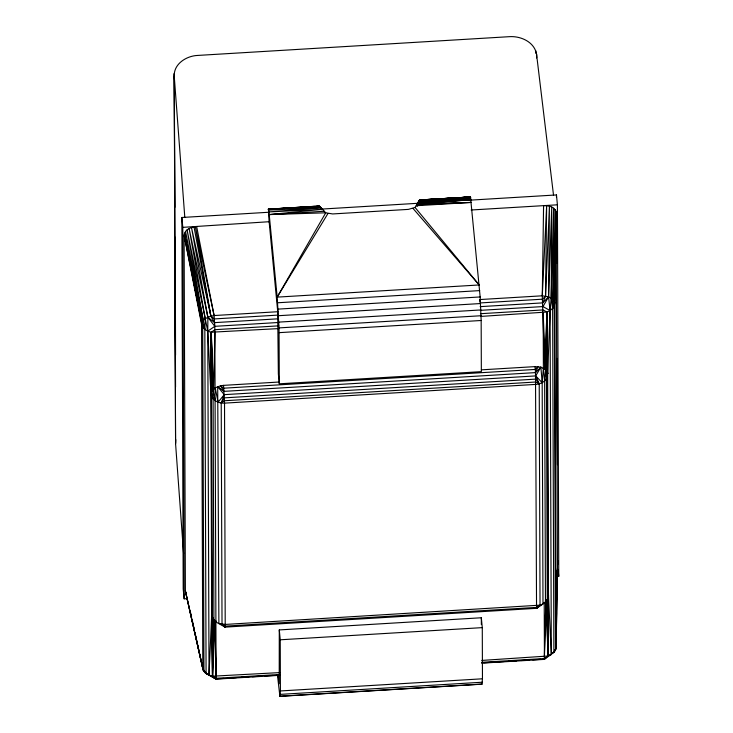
<?xml version="1.0" encoding="UTF-8"?>
<svg xmlns="http://www.w3.org/2000/svg" width="733" height="733" viewBox="0 0 733 733"><rect width="100%" height="100%" fill="white"/><g stroke="black" fill="none" stroke-linecap="round" stroke-linejoin="round"><path stroke-width="1.1" d="M480.454 313.706L543.126 309.94L546.827 312.02L548.476 595.059C549.219 602.618 540.56 603.882 536.693 608.317L225.068 627.127L216.116 622.079L213.917 620.155L211.745 615.326L211.269 332.223L214.952 329.685L278.76 325.846M280.024 674.452L216.217 678.291L212.515 676.202L212.588 617.782L211.69 614.749L210.893 393.447L211.269 332.223C206.953 331.398 202.684 328.65 201.557 324.178L184.093 235.156C184.789 229.282 191.487 226.891 196.646 226.524L214.1 315.547L214.824 326.322L216.107 679.143L279.914 675.304M278.439 318.791L214.622 322.63L210.884 316.216L191.487 227.523L207.879 317.316L207.778 331.169L210.893 393.447C211.361 400.026 218.553 403.562 224.527 403.132L535.997 384.385C540.881 384.055 546.094 381.325 547.496 376.341L547.166 371.585L544.674 368.791L542.283 295.802L543.574 205.643C548.275 205.432 554.707 206.724 556.109 211.947L554.89 302.912C554.661 307.42 550.904 310.728 546.827 312.02L546.772 370.577L547.679 373.766L548.293 597.642L548.476 595.059L548.421 594.481L548.073 656.008L544.39 658.536L481.718 662.311M547.991 597.294L548.476 595.059L548.073 656.008L481.755 660.433M208.309 674.543L206.578 673.838L203.948 670.942L202.702 326.964L184.093 235.156L185.385 590.871L202.94 669.284C204.104 673.453 208.713 675.24 212.515 676.202L212.68 617.937L211.745 615.326L212.515 676.202L280.061 672.573M480.5 316.445L546.827 312.02L546.681 370.458L547.166 371.585L546.461 378.796L547.267 600.098L547.743 598.229M481.608 663.163L544.28 659.388L553.891 652.416L552.636 308.428L553.662 208.19L551.189 297.946L550.071 310.563L547.679 373.766L547.13 371.155L546.827 312.02L545.306 369.203L547.13 371.155L547.624 373.179M545.938 601.042L548.073 656.008L551.326 654.551L550.071 310.563L548.577 296.81L551.747 207.027L551.189 297.946L552.636 308.428L554.45 301.107L555.064 209.592L553.186 299.412L554.89 302.912L556.136 646.9L555.541 649.786L553.891 652.416L552.471 653.021M480.326 310.343L542.997 306.568L548.577 296.81L549.438 206.193L545.544 296.077L542.805 302.876L480.133 306.651M183.589 553.626L175.572 443.612L174.234 76.14C173.648 63.817 186.594 55.836 197.708 55.433L509.343 36.677C520.778 35.871 534.559 41.992 536.565 54.334L553.516 195.125M269.093 222.163L268.443 209.152L319.377 206.037L325.745 212.799L332.654 213.944L408.418 209.381L415.034 207.43L419.624 199.972L470.476 196.994L480.161 296.947L481.16 320.495L481.343 371.658L279.31 383.817L278.357 373.958L277.67 311.012L269.13 221.714L182.801 227.358L184.157 598.824L187.346 598.632M279.905 696.35L280.418 690.953L280.235 639.79L279.282 629.922L481.324 617.763L482.277 627.631L482.461 678.795L481.947 684.191L279.905 696.35L277.386 674.589M547.13 371.155L545.984 369.734L546.827 312.02L547.679 373.766L547.395 371.768M556.521 612.651L556.035 648.027L553.891 652.416L555.715 649.145M556.704 598.962L557.474 568.478L556.109 211.947L554.295 305.808L555.541 649.786L556.136 646.9L557.474 568.478L556.035 648.027L553.891 652.416M211.929 616.27L211.69 614.749L212.515 676.202L213.395 618.927L212.258 617.507L213.917 620.155L213.111 398.862L211.269 332.223L278.815 328.586M554.45 301.107L555.898 211.122L554.78 302.005L552.636 308.428M555.981 634.311L556.356 612.641M556.723 592.099L557.098 570.43M214.998 332.434L213.578 388.939L211.443 391.798L210.948 394.024L211.269 332.223L213.514 388.985L211.58 391.01L210.893 393.447M546.827 312.02L545.379 369.249L546.461 378.796M545.81 601.124L544.28 659.388L545.874 657.959M545.874 601.06L544.427 656.658L544.225 602.379M212.203 617.03L212.515 676.202L214.027 619.587L216.253 676.412L214.742 620.191M212.515 676.202L214.1 619.66M214.43 677.494L216.107 679.143L206.083 673.343L204.837 329.364L205.286 318.763L189.114 228.54L207.879 317.316L214.824 326.322L278.632 322.483M223.895 678.419L215.923 678.895L209.024 675.148L211.69 614.749M479.611 299.568L542.283 295.802L546.653 205.698L545.544 296.077L542.557 299.183L481.022 302.885M175.773 439.672L175.572 443.612L174.271 73.456L174.821 207.357M546.167 600.364L545.453 602.26L544.646 380.958L545.691 369.643L540.872 367.169L535.017 366.619L481.398 369.844M417.187 205.982L417.389 203.875L470.971 199.761L418.442 201.841L470.705 197.91L419.074 200.604L418.68 202.684M220.999 623.875L225.214 627.063L224.527 403.132L223.547 385.366L279.447 382.003M470.21 198.148L470.311 197.067L419.624 199.972M417.15 206.046L417.389 203.875L471.255 202.427L416.289 205.716M210.948 394.024L211.269 332.223L212.323 390.057L211.443 391.798L212.423 617.855L211.745 615.326M418.415 201.887L418.085 203.948L418.415 201.887L470.971 199.761L417.535 203.6M418.69 202.812L419.102 200.567L470.476 196.994L419.487 200.008M418.662 202.858L419.074 200.604M418.717 202.638L419.102 200.567M548.476 595.059L548.073 656.008L546.525 600.409M277.917 311.708L214.1 315.547C209.198 316.418 202.537 318.562 201.557 324.178L202.803 668.166L203.948 670.942L202.803 668.166M547.762 597.267L548.082 596.47M536.547 608.381L542.988 603.983L542.182 382.681L540.872 367.169L535.704 375.91L539.231 383.854L540.038 605.156L536.547 608.381L535.502 372.611L538.031 366.665L535.264 369.441L223.794 388.188L220.532 385.778L215.2 387.839L212.323 390.057M279.31 383.817L279.044 327.898L277.166 297.122L325.745 212.799L269.213 214.586L268.443 209.152L320.138 206.559L268.663 210.069L321.173 207.696L321.668 209.73M415.034 207.43L479.199 284.963L277.166 297.122L327.944 213.532M542.805 302.876L548.577 296.81L553.186 299.412M217.701 386.612L224.225 394.656L221.219 402.994L222.026 624.296L225.306 626.138L536.776 607.391L540.038 605.156L225.324 624.434L218.883 623.49L217.701 386.612L224.023 391.358L535.502 372.611L540.872 367.169M553.14 652.425L554.469 651.234M544.097 659.141L545.746 657.785M209.024 675.148L207.778 331.169L214.824 326.322M223.547 385.366L220.532 385.778L224.023 391.358M277.166 297.122L269.213 214.586L322.502 209.317L268.929 211.919L321.173 207.696M418.708 201.3L470.705 197.91M419.294 200.246L470.476 196.994L419.45 200.045M278.357 208.777L268.269 209.235L319.377 206.037L316.647 206.312M268.269 209.235L314.393 206.44M184.157 598.824L183.204 588.956L181.857 217.49L268.141 212.295M320.917 209.125L418.534 203.252M471.319 200.072L556.466 194.941L557.419 204.809L558.766 576.275L556.64 576.404M269.213 214.586L324.178 211.26M471.127 210.004L557.419 204.809M277.66 302.766L479.694 290.607M278.119 309.106L480.161 296.947M278.192 315.089L214.375 318.928L210.884 316.216L194.007 226.854M278.522 315.703L480.564 303.544M278.833 322.108L480.875 309.949M279.044 327.898L481.077 315.731M279.117 332.654L481.16 320.495M280.235 639.79L482.277 627.631M228.458 678.144L236.429 677.659M240.992 677.393L248.963 676.907M252.381 676.706L260.362 676.22M264.915 675.945L272.896 675.469M276.314 675.258L279.731 675.056M483.707 662.779L492.814 662.229M496.241 662.027L504.212 661.542M508.775 661.267L516.747 660.79M521.31 660.515L529.281 660.039M532.699 659.828L540.679 659.352M280.418 690.953L482.461 678.795M280.373 694.371L482.406 682.212M280.198 696.213L482.232 684.054M418.076 202.565L470.971 199.761M283.955 208.529L290.68 208.236M300.768 207.778L303.004 207.686M416.875 204.782L471.255 202.427M424.205 200.109L419.697 200.1M433.185 199.724L436.547 199.578M542.283 295.802L548.577 296.81M549.878 654.386L551.326 654.551L548.421 594.481L548.073 656.008L547.075 599.649M542.997 306.568L550.071 310.563M209.171 674.891L216.107 679.143M545.306 369.203L543.382 368.094L543.18 312.679L545.306 369.203L545.984 369.734M204.562 672.289L206.083 673.343L202.94 669.284L185.385 590.871M207.879 317.316L214.622 322.63M211.251 391.651L213.111 398.862M225.214 627.063L222.026 624.296L225.068 627.127L224.875 626.349M186.503 594.042L185.458 591.687L203.279 670.356L206.083 673.343M413 208.41L479.199 284.963M213.734 619.44L212.258 617.507L213.917 620.155M204.837 329.364L201.676 323.253L184.469 233.204L202.015 322.318L204.837 329.364L187.071 229.869L207.778 331.169M190.635 612.843L191.606 617.268M192.092 619.477L193.063 623.902M193.549 626.11L194.529 630.536M195.015 632.753L203.279 670.356M215.319 400.777L212.9 389.672L215.2 387.839L218.086 402.188L224.225 394.656L535.704 375.91L542.182 382.681L543.382 368.094L544.646 380.958M214.1 315.547L195.344 226.644L210.884 316.216M203.288 320.468L185.522 231.399L202.015 322.318M558.134 569.697L558.766 576.275M278.119 674.607L279.209 683.788L279.282 629.922M181.857 217.49L182.801 227.358M535.017 366.619L535.502 372.611M174.234 76.14L184.798 217.316M216.052 620.998L216.116 622.079M479.776 299.953L479.913 302.152M547.185 599.484L548.073 656.008L547.771 598.394M556.466 194.941L556.475 197.232M556.576 225.81L556.714 263.523M557.062 358.391L557.447 464.685M557.795 560.699L557.804 564.126M481.324 617.763L481.352 624.589M174.94 237.107L175.553 387.033M175.251 237.465L175.553 355.139M211.58 391.01L211.443 391.798L212.203 390.185L211.269 332.223L211.58 391.01M224.38 397.863L221.219 402.994L224.481 400.749L535.96 382.003L539.231 383.854L535.86 379.117L224.38 397.863M536.574 57.77L536.565 54.334L536.574 57.77M535.631 52.868L535.621 50.577L535.631 52.858"/></g></svg>
